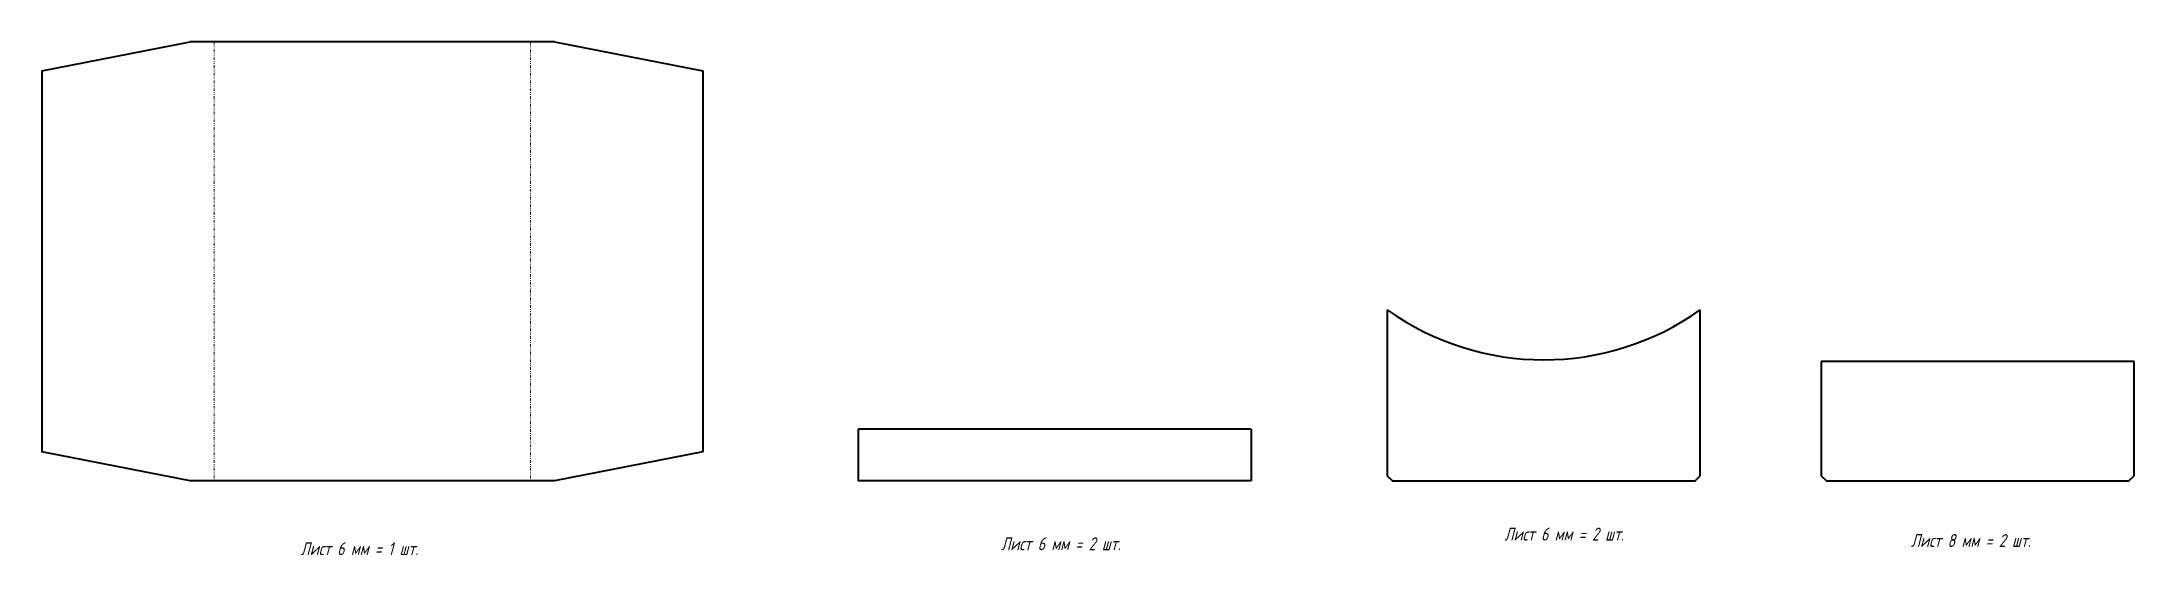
# Model space of a CAD drawing. Header units: millimetres. Extents: x 0 to 3242, y -115 to 680.
import ezdxf

# ---------------------------------------------------------------- set-up
doc = ezdxf.new("R2010")
doc.units = ezdxf.units.MM
doc.linetypes.add('K5LT_BASIC', pattern=[0])
doc.linetypes.add('K5LT_CHAIN_LINE_WITH_2_POINTS', pattern=[12, 4, -2, 1, -2, 1, -2])
doc.styles.add('KTEXTSTYLE', font='GOST_AU.SHX', dxfattribs={"width": 0.96, "height": 5})

msp = doc.modelspace()

# ---------------------------------------------------------------- linework, layer by layer
at = {"color": 7, "linetype": 'K5LT_BASIC', "lineweight": 40}
for p, q in [((0, 635), (230, 680)), ((260, 680), (230, 680)), ((274.1, 680), (260, 680)), ((750.1, 680), (274.1, 680)), ((764.3, 680), (750.1, 680)), ((794.3, 680), (764.3, 680)), ((794.3, 680), (1024.3, 635)), ((0, 635), (0, 45)), ((1024.3, 635), (1024.3, 45)), ((2085, 265), (2085, 8)), ((2570, 8), (2570, 265)), ((2757.5, 185), (2757.5, 8)), ((3242.5, 185), (2757.5, 185)), ((3242.5, 8), (3242.5, 185)), ((1874.2, 80), (1265, 80)), ((1265, 80), (1265, 0)), ((1874.2, 80), (1874.2, 0)), ((230, 0), (0, 45)), ((1024.3, 45), (794.3, 0)), ((1874.2, 0), (1265, 0)), ((2085, 8), (2093, 0)), ((2093, 0), (2562, 0)), ((2562, 0), (2570, 8)), ((2757.5, 8), (2765.5, 0)), ((2765.5, 0), (3234.5, 0)), ((3234.5, 0), (3242.5, 8)), ((260, 0), (230, 0)), ((274.1, 0), (260, 0)), ((750.1, 0), (274.1, 0)), ((764.3, 0), (750.1, 0)), ((794.3, 0), (764.3, 0))]:
    msp.add_line(p, q, dxfattribs=at)
at = {"color": 7, "linetype": 'K5LT_CHAIN_LINE_WITH_2_POINTS', "lineweight": 18}
for p, q in [((267.1, 680), (267.1, 0)), ((757.2, 680), (757.2, 0))]:
    msp.add_line(p, q, dxfattribs=at)
at = {"color": 7, "linetype": 'K5LT_BASIC', "lineweight": 40}
msp.add_arc((2327.5, 605.5), 418, 234.5394, 305.4606, dxfattribs=at)

# ---------------------------------------------------------------- texts
at = {"color": 7, "char_height": 20, "attachment_point": 1, "style": 'KTEXTSTYLE'}
for s, insert in [('\\H3.5;\\W0.965;\\Q15;\\Q15;\\H20.00;Лист 6 мм = 1 шт.', (401, -95)), ('\\H3.5;\\W0.965;\\Q15;\\Q15;\\H20.00;Лист 6 мм = 2 шт.', (1486.6, -87.4)), ('\\H3.5;\\W0.965;\\Q15;\\Q15;\\H20.00;Лист 6 мм = 2 шт.', (2266.6, -72.4)), ('\\H3.5;\\W0.965;\\Q15;\\Q15;\\H20.00;Лист 8 мм = 2 шт.', (2896.6, -82.4))]:
    msp.add_mtext(s, dxfattribs=dict(at, insert=insert))

doc.saveas('drawing.dxf')
